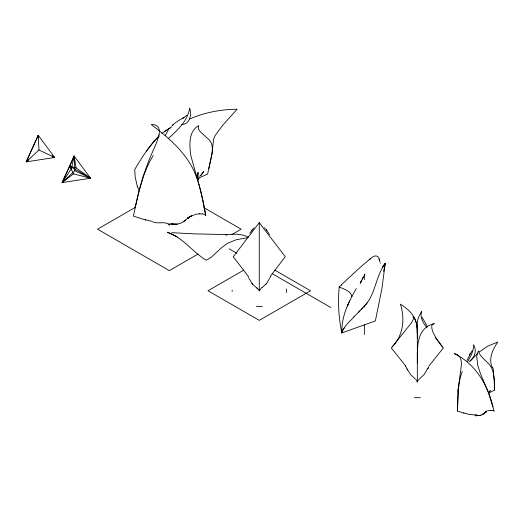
<?xml version="1.0" encoding="UTF-8"?>
<svg xmlns="http://www.w3.org/2000/svg" width="524" height="524" viewBox="0 0 524 524"><rect width="100%" height="100%" fill="white"/><g stroke="black" fill="none" stroke-linecap="round" stroke-linejoin="round"><path stroke-width="0.79" d="M417.333 362.988C417.373 348.427 415.801 327.827 434.278 323.708C430.263 323.354 431.94 329.531 432.811 331.738C435.267 337.757 439.485 342.814 443.33 347.975L428.894 366.066M197.712 177.184L198.164 172.317L197.646 174.63M463.976 413.22L457.452 411.026L458.52 386.653L461.421 364.756L461.303 361.252L460.537 358.252M457.452 411.026C457.858 397.749 457.459 383.922 462.319 371.333M341.903 329.904C341.976 321.251 344.392 312.789 347.844 304.916M169.403 223.552L169.331 225.038L168.44 224.043M382.677 266.565L385.219 263.474L381.904 288.776L375.361 320.924L341.831 332.963L342.283 330.002M476.12 414.392L476.028 415.912L475.058 414.897M159.027 134.57L156.781 142.168L149.157 159.702L143.327 175.894L138.48 193.146L133.351 216.098L145.836 220.119M37.715 137.681L38.226 135.303L54.653 157.482L26.2 161.883L38.226 135.303L38.625 137.688M73.458 173.87L62.101 182.614L71.388 168.702L74.126 156.028L90.554 178.212L62.101 182.614L74.126 156.028L76.131 167.968L90.554 178.212L73.458 173.87L69.725 166.187L74.126 156.028L74.86 170.706L62.101 182.614L69.725 166.187L76.131 167.968M199.127 177.911L207.609 174.073L212.082 153.224L213.615 139.083L215.082 135.572L222.877 125.079L237.162 109.202C220.951 109.398 204.72 112.398 189.858 118.974M341.602 285.082L339.251 286.582C337.705 302.04 338.681 317.865 341.831 332.963L342.578 331.561M135.087 207.74C139.24 189.799 143.34 171.243 153.277 155.464M208.893 168.728C210.091 159.034 217.257 144.454 206.567 137.609C203.875 134.38 196.264 130.266 198.734 125.629C188.326 131.183 189.374 145.502 190.815 155.504C196.12 175.475 202.821 195.138 205.729 215.698L205.015 214.585L202.585 213.831M458.86 386.201L457.825 389.797L458.186 393.236M383.607 271.458L385.219 263.474C375.328 276.626 375.649 295.038 363.826 306.75M341.831 332.963C343.849 326.354 349.56 321.802 353.995 316.824M467.028 360.296L471.115 352.37M416.351 379.893L417.333 382.022L418.309 379.893M349.724 300.73L347.333 306.055L351.781 296.597L356.241 288.573M360.63 282.547L361.573 280.582L360.198 283.399L363.204 277.458M428.697 366.918L424.152 374.522L418.918 379.448M165.243 135.48L168.145 130.463M270.823 276.214L266.939 282.98L262.066 287.748M489.567 391.788L490.268 390.491L489.364 392.129M427.97 368.215L427.682 368.739L428.016 368.136M367.193 302.721L365.765 304.627M364.331 275.401L364.914 274.386M249.837 233.167L254.081 227.711M364.475 275.139L364.769 274.642M343.22 329.557L343.58 328.941M469.353 355.161L470.1 353.89M467.618 361.527C470.735 356.451 473.82 350.877 473.565 344.726C477.056 350.536 474.81 357.139 469.805 361.101M385.219 263.474L382.271 267.587M362.117 279.03L364.619 274.904M27.969 159.237L26.2 161.883L28.722 159.944M471.338 352.036L472.117 350.884M159.204 135.873C149.275 145.652 141.821 157.573 134.74 169.481L135.179 177.033L137.281 186.236M344.013 328.253L344.53 327.507M200.797 175.795L203.764 171.335L201.164 174.747M198.406 179.274L199.192 178.16M146.517 151.03L153.355 142.187L159.041 136.109M392.142 346.908C403.303 335.537 405.222 318.88 400.388 304.143C407.39 308.485 414.261 314.498 416.207 322.856M270.639 275.866L285.266 256.714L259.262 222.667L233.259 256.714L248.697 276.934M257.638 288.639L259.262 290.768L261.699 287.571M265.989 284.146L266.677 283.307M251.847 230.121L252.273 229.61M469.694 361.599L477.279 353.838M358.488 312.238L363.826 306.743M172.01 125.688L173.11 124.633M199.736 176.293L200.744 175.252M361.331 309.33L362.634 307.988M170.241 224.115L169.331 225.038C166.206 220.643 157.298 224.449 152.543 221.75M353.995 316.817L359.942 310.765M38.959 149.975L26.2 161.883L38.226 135.303L38.959 149.975L54.653 157.482L52.321 156.892M168.676 138.212C177.76 129.985 187.671 120.821 189.675 108.088C191.804 114.756 190.088 124.195 181.618 124.574M476.906 415.44L479.191 415.48L476.84 415.355C480.508 416.331 483.573 414.026 486.128 411.766L484.058 413.338L486.141 411.759M341.301 284.84L360.519 267.05L370.213 258.895L369.879 259.144C374.326 254.553 379.304 254.304 379.939 261.941M484.071 413.377L485.041 412.519L482.408 414.595L485.06 412.526M172.54 125.131L177.577 121.182L184.009 117.422L182.693 118.339L186.832 115.313M476.997 415.001L476.028 415.912L475.111 415.015L468.207 414.281M183.354 221.685L189.498 216.897L187.533 218.384L191.797 215.718L189.668 216.792L194.345 214.912M479.368 351.931L487.49 346.272L497.8 342.034C492.757 349.344 488.139 358.842 492.331 367.619M161.923 133.423L171.689 126.762M164.477 131.406L170.536 127.81M185.535 220.113C181.697 223.899 176.025 224.868 170.876 223.925L175.704 224.2L171.04 224.108M489.056 392.915L494.597 390.013L494.243 380.234L493.248 371.667M135.546 207.242L97.536 229.184L169.331 270.639L198.196 253.976M231.981 234.47L241.132 229.184L203.823 207.648M243.811 270.089L207.995 290.768L259.262 320.361L310.529 290.768L274.714 270.089M485.879 411.202L486.652 411.012M480.102 415.394L480.986 415.204M487.405 410.849L490.7 410.325M194.935 214.362L199.782 213.785M225.661 235.04C233.2 233.809 241.335 233.566 248.311 237.123M247.4 237.726L236.239 239.75L227.717 243.175L221.632 247.629L211.172 257.304L206.233 260.212C192.59 252.109 182.686 237.274 167.359 232.23L177.309 236.927M175.533 224.233L177.571 224.056M227.056 234.582L193.186 233.842L171.754 232.643M256.216 306.416L262.308 306.416M414.281 397.677L420.379 397.677M493.032 410.364L494.224 411.242L488.479 392.81L480.233 373.023L477.783 365.464L476.768 357.001L477.24 353.549L478.484 350.903C479.401 355.979 484.359 359.097 487.608 362.746C495.285 369.446 494.027 380.85 494.597 390.013M74.86 170.706L90.554 178.212L69.725 166.187L71.388 168.702M229.158 248.828L236.92 253.308M272.225 273.692L330.827 307.523M52.033 155.621L54.653 157.482M257.343 288.469L252.535 284.146L248.507 277.759M415.683 379.369L410.541 374.549L407.115 369.027L407.613 370.016M264.443 227.711L265.249 228.484M256.845 288.004L257.625 288.783M405.773 366.066L391.33 347.975L411.556 322.738L413.364 319.195L413.167 316.332C416.855 320.957 417.287 327.251 417.333 332.963M266.677 230.121L265.989 229.283L268.694 233.167M251.847 283.307L252.535 284.146M427.073 327.742C423.235 323.36 419.875 317.537 421.493 311.518L418.349 317.616L417.359 322.136L417.333 382.022M435.077 337.332L442.518 346.908M422.875 318.677L427.315 326.242M460.118 357.388L457.439 354.689L454.256 353.595C475.235 363.551 487.837 384.924 492.992 406.853M422.095 317.406L422.619 318.251M405.497 366.125L407.344 369.472M269.009 233.75L269.519 234.706M380.437 263.264L380.26 262.799M351.977 296.512C350.523 290.532 343.921 289.333 339.283 286.903L339.251 286.582M416.311 323L417.111 328.725L417.333 338.15M205.729 215.698C201.76 196.192 199.022 175.134 186.793 158.726C177.374 145.056 164.274 134.55 151.246 124.516C154.796 124.064 159.021 126.002 159.237 129.978A25.552 9.039 -56.7 0 1 159.047 134.55M198.393 179.856L197.555 173.516L197.718 175.435M364.35 275.519L364.35 279.567M364.35 305.466L364.35 307.084M364.35 324.893L364.35 334.607M286.373 289.006L286.373 292.523M259.262 222.667L259.262 290.768M232.152 290.139L232.152 291.39M139.043 190.441A46.407 40.151 45.3 0 1 137.406 186.21M199.506 213.93A44.088 7.591 -21.7 0 1 202.375 213.93M151.829 221.272A45.942 8.672 22.9 0 1 145.2 219.622M492.665 367.265A109.378 49.21 -56 0 1 493.641 371.274M490.254 410.554A22.132 3.766 -21.4 0 1 492.743 410.495M467.736 413.973A22.132 4.015 22.8 0 1 463.576 412.899M486.069 411.759L485.08 412.506L486.102 411.766M189.59 216.897L187.52 218.312L189.649 216.857M478.006 415.388L476.978 415.434L478.006 415.388M379.337 260.074L379.035 259.183L379.324 260.068"/></g></svg>
